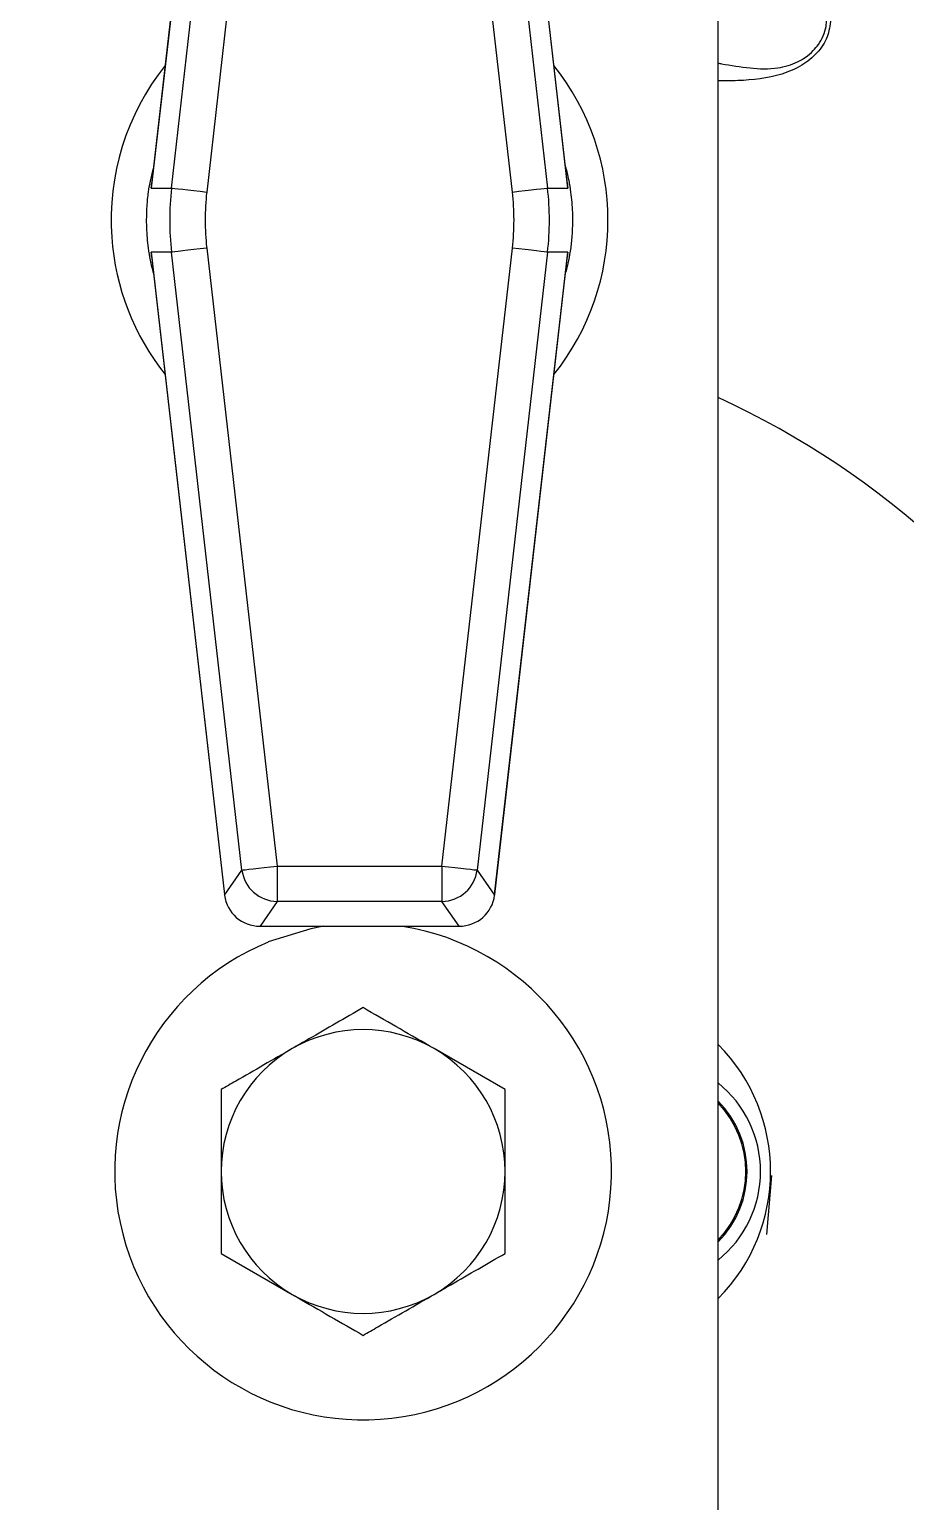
# Model space of a CAD drawing. Extents: x 8 to 113, y 1 to 87.
# Drawn here: x 80.885 to 82.428, y 36.236 to 38.83 of the extents above; entities that cross this region are included whole.
import ezdxf

# ---------------------------------------------------------------- set-up
doc = ezdxf.new("R2010")
doc.units = 0
doc.header["$MEASUREMENT"] = 0
doc.layers.add('OBJECT', color=7, linetype='CONTINUOUS')

msp = doc.modelspace()

# ---------------------------------------------------------------- linework, layer by layer
at = {"layer": 'OBJECT'}
for p, q in [((82.0976, 36.0251), (82.0976, 44.9977)), ((81.2284, 39.682), (81.0995, 38.5504)), ((81.2282, 39.682), (81.1006, 38.5618)), ((81.8332, 38.5504), (81.7042, 39.682)), ((81.832, 38.5618), (81.7044, 39.682)), ((81.1352, 38.5504), (81.2592, 39.6391)), ((81.3212, 39.632), (81.1972, 38.5434)), ((81.7355, 38.5434), (81.6114, 39.632)), ((81.6734, 39.6391), (81.7974, 38.5504)), ((81.0995, 38.5504), (81.1352, 38.5504)), ((81.7974, 38.5504), (81.8332, 38.5504)), ((81.1972, 38.4446), (81.3212, 37.3559)), ((81.6114, 37.3559), (81.7355, 38.4446)), ((81.1352, 38.4375), (81.0995, 38.4375)), ((81.0995, 38.4375), (81.2284, 37.306)), ((81.1006, 38.4261), (81.2282, 37.306)), ((81.2592, 37.3489), (81.1352, 38.4375)), ((81.7974, 38.4375), (81.6734, 37.3489)), ((81.7042, 37.306), (81.8332, 38.4375)), ((81.7044, 37.306), (81.832, 38.4261)), ((81.8332, 38.4375), (81.7974, 38.4375)), ((81.2286, 37.3044), (81.2592, 37.3489)), ((81.3212, 37.3559), (81.6114, 37.3559)), ((81.3212, 37.3559), (81.3212, 37.2937)), ((81.6114, 37.3559), (81.6114, 37.2937)), ((81.6734, 37.3489), (81.704, 37.3044)), ((81.2284, 37.306), (81.2282, 37.306)), ((81.2286, 37.3044), (81.2285, 37.3036)), ((81.7041, 37.3036), (81.704, 37.3044)), ((81.7044, 37.306), (81.7042, 37.306)), ((81.3212, 37.2937), (81.291, 37.2499)), ((81.6114, 37.2937), (81.3212, 37.2937)), ((81.6416, 37.2499), (81.6114, 37.2937)), ((81.2903, 37.2497), (81.6423, 37.2497)), ((81.291, 37.2499), (81.6416, 37.2499)), ((81.7226, 36.9621), (81.5976, 37.0342)), ((81.2226, 36.9621), (81.2226, 36.8177)), ((81.7226, 36.6734), (81.7226, 36.8177)), ((82.1838, 36.7066), (82.1925, 36.8104)), ((81.2226, 36.6734), (81.3476, 36.6012))]:
    msp.add_line(p, q, dxfattribs=at)
at = {"layer": 'OBJECT', "flags": 128}
for points in [[(81.1352, 38.5504), (81.1371, 38.5502), (81.1411, 38.5498), (81.1471, 38.5491), (81.1548, 38.5482), (81.164, 38.5472), (81.1744, 38.546), (81.1856, 38.5447), (81.1972, 38.5434)], [(81.7355, 38.5434), (81.747, 38.5447), (81.7582, 38.546), (81.7686, 38.5472), (81.7778, 38.5482), (81.7855, 38.5491), (81.7915, 38.5498), (81.7955, 38.5502), (81.7974, 38.5504)], [(81.1972, 38.4446), (81.1856, 38.4432), (81.1744, 38.442), (81.164, 38.4408), (81.1548, 38.4397), (81.1471, 38.4389), (81.1411, 38.4382), (81.1371, 38.4377), (81.1352, 38.4375)], [(81.7974, 38.4375), (81.7955, 38.4377), (81.7915, 38.4382), (81.7855, 38.4389), (81.7778, 38.4397), (81.7686, 38.4408), (81.7582, 38.442), (81.747, 38.4432), (81.7355, 38.4446)], [(81.2592, 37.3489), (81.2611, 37.3491), (81.2651, 37.3495), (81.2711, 37.3502), (81.2788, 37.3511), (81.2881, 37.3521), (81.2984, 37.3533), (81.3096, 37.3546), (81.3212, 37.3559)], [(81.6114, 37.3559), (81.623, 37.3546), (81.6342, 37.3533), (81.6446, 37.3521), (81.6538, 37.3511), (81.6615, 37.3502), (81.6675, 37.3495), (81.6715, 37.3491), (81.6734, 37.3489)], [(81.4031, 37.2497), (81.3804, 37.2454), (81.3055, 37.2221)]]:
    msp.add_lwpolyline(points, dxfattribs=at)
at = {"layer": 'OBJECT'}
for centre, radius, start, end in [((81.4663, 38.494), 0.4375, 141.4997, 183.9748), ((81.4663, 38.494), 0.4375, 321.4997, 38.5003), ((81.4663, 38.494), 0.4375, 183.9748, 218.5003), ((81.4726, 36.8177), 1.5, 209.9264, 65.3757), ((81.3215, 37.3564), 0.0627, 186.8973, 269.691), ((81.6111, 37.3564), 0.0627, 270.309, 353.1027), ((81.4726, 36.8177), 0.4375, 112.4483, 80.8696), ((81.4726, 36.8177), 0.25, 60, 120), ((81.8726, 36.8177), 0.3175, 315.1261, 44.8739), ((81.4726, 36.8177), 0.25, 120, 180), ((81.4726, 36.8177), 0.25, 0, 60), ((81.9726, 36.8177), 0.2, 0, 51.3178), ((81.9726, 36.8177), 0.1762, 315.1999, 44.8001), ((81.9726, 36.8177), 0.1739, 315.9712, 44.0288), ((81.4726, 36.8177), 0.25, 180, 240), ((81.4726, 36.8177), 0.25, 300, 0), ((81.9726, 36.8177), 0.2, 308.6822, 0), ((81.4726, 36.8177), 0.25, 240, 300)]:
    msp.add_arc(centre, radius, start, end, dxfattribs=at)
for centre, major_axis, ratio, start_param, end_param in [((81.6329, 38.494), (0.5009, 0), 0.998148, 3.028424, 3.254762), ((81.6329, 38.494), (0.4386, 0), 0.997533, 3.028424, 3.254762), ((81.2997, 38.494), (-0.4386, 0), 0.997533, 3.028424, 3.254762), ((81.2997, 38.494), (0.5009, 0), 0.998148, 6.170016, 6.396354), ((81.2289, 37.306), (-0.00086, 0.0075), 0.069473, 1.562842, 1.768966), ((81.291, 37.3122), (0.0606, 0.017), 0.988785, 2.989485, 4.441424), ((81.6416, 37.3122), (0.0606, -0.017), 0.988785, 4.983354, 6.435293), ((81.7037, 37.306), (0.00086, 0.0075), 0.069473, 4.51422, 4.720343)]:
    msp.add_ellipse(centre, major_axis=major_axis, ratio=ratio, start_param=start_param, end_param=end_param, dxfattribs=at)
for points, knots in [([(82.0976, 38.7707), (82.0996, 38.7703), (82.1183, 38.7667), (82.1532, 38.7611), (82.1996, 38.7593), (82.2325, 38.7691), (82.2526, 38.7808), (82.2649, 38.7914), (82.2755, 38.8043), (82.2834, 38.8186), (82.2883, 38.8337), (82.2888, 38.8436), (82.289, 38.8479)], [0, 0, 0, 0, 0.02397, 0.221866, 0.412852, 0.559625, 0.626325, 0.706786, 0.771644, 0.853474, 0.936537, 1, 1, 1, 1]), ([(82.2961, 38.8475), (82.2948, 38.837), (82.2921, 38.8161), (82.2735, 38.7879), (82.2459, 38.765), (82.1988, 38.7454), (82.1471, 38.7392), (82.1091, 38.7394), (82.0976, 38.7395)], [0, 0, 0, 0, 0.145404, 0.291057, 0.43334, 0.582158, 0.872463, 1, 1, 1, 1]), ([(81.1035, 38.4004), (81.1016, 38.4078), (81.0981, 38.4211), (81.0938, 38.4483), (81.0909, 38.4805), (81.0915, 38.5149), (81.0951, 38.5524), (81.1, 38.5722), (81.1033, 38.5855)], [0, 0, 0, 0, 0.1481991, 0.2666235, 0.4434549, 0.621102, 0.7446764, 1, 1, 1, 1]), ([(81.8291, 38.5876), (81.831, 38.5802), (81.8345, 38.5668), (81.8388, 38.5397), (81.8417, 38.5074), (81.8411, 38.473), (81.8375, 38.4355), (81.8326, 38.4157), (81.8293, 38.4024)], [0, 0, 0, 0, 0.148199, 0.266623, 0.443454, 0.621103, 0.744676, 1, 1, 1, 1]), ([(81.0995, 38.5504), (81.0995, 38.5507), (81.0998, 38.5545), (81.1004, 38.5583), (81.101, 38.5618)], [0, 0, 0, 0, 0.073448, 1, 1, 1, 1]), ([(81.8316, 38.5618), (81.8322, 38.5583), (81.8328, 38.5545), (81.8331, 38.5507), (81.8332, 38.5504)], [0, 0, 0, 0, 0.926552, 1, 1, 1, 1]), ([(81.101, 38.4262), (81.1004, 38.4296), (81.0998, 38.4334), (81.0995, 38.4372), (81.0995, 38.4375)], [0, 0, 0, 0, 0.926529, 1, 1, 1, 1]), ([(81.8332, 38.4375), (81.8331, 38.4372), (81.8328, 38.4334), (81.8322, 38.4296), (81.8316, 38.4262)], [0, 0, 0, 0, 0.073471, 1, 1, 1, 1]), ([(81.2282, 37.306), (81.2283, 37.3058), (81.2284, 37.305), (81.2285, 37.3042), (81.2285, 37.3036)], [0, 0, 0, 0, 0.2492898, 1, 1, 1, 1]), ([(81.7041, 37.3036), (81.7041, 37.3038), (81.7042, 37.3046), (81.7043, 37.3054), (81.7044, 37.306)], [0, 0, 0, 0, 0.251203, 1, 1, 1, 1]), ([(81.4726, 37.1064), (81.4409, 37.0881), (81.3997, 37.0643), (81.3574, 37.0399), (81.3476, 37.0342)], [0, 0, 0, 0, 0.7681502, 1, 1, 1, 1]), ([(81.5976, 37.0342), (81.5946, 37.0359), (81.5524, 37.0603), (81.511, 37.0842), (81.4726, 37.1064)], [0, 0, 0, 0, 0.070214, 1, 1, 1, 1]), ([(81.3476, 37.0342), (81.3142, 37.015), (81.2718, 36.9905), (81.2311, 36.967), (81.2226, 36.9621)], [0, 0, 0, 0, 0.788999, 1, 1, 1, 1]), ([(81.7226, 36.8177), (81.7226, 36.8211), (81.7226, 36.8699), (81.7226, 36.9177), (81.7226, 36.9621)], [0, 0, 0, 0, 0.070214, 1, 1, 1, 1]), ([(81.2226, 36.8177), (81.2226, 36.8143), (81.2226, 36.7656), (81.2226, 36.7178), (81.2226, 36.6734)], [0, 0, 0, 0, 0.070214, 1, 1, 1, 1]), ([(81.5976, 36.6012), (81.6074, 36.6069), (81.6497, 36.6313), (81.6909, 36.6551), (81.7226, 36.6734)], [0, 0, 0, 0, 0.231849, 1, 1, 1, 1]), ([(81.3476, 36.6012), (81.3505, 36.5995), (81.3927, 36.5751), (81.4341, 36.5513), (81.4726, 36.529)], [0, 0, 0, 0, 0.0702143, 1, 1, 1, 1]), ([(81.4726, 36.529), (81.4811, 36.534), (81.5218, 36.5575), (81.5642, 36.5819), (81.5976, 36.6012)], [0, 0, 0, 0, 0.211001, 1, 1, 1, 1])]:
    msp.add_open_spline(points, degree=3, knots=knots, dxfattribs=at)

doc.saveas('drawing.dxf')
